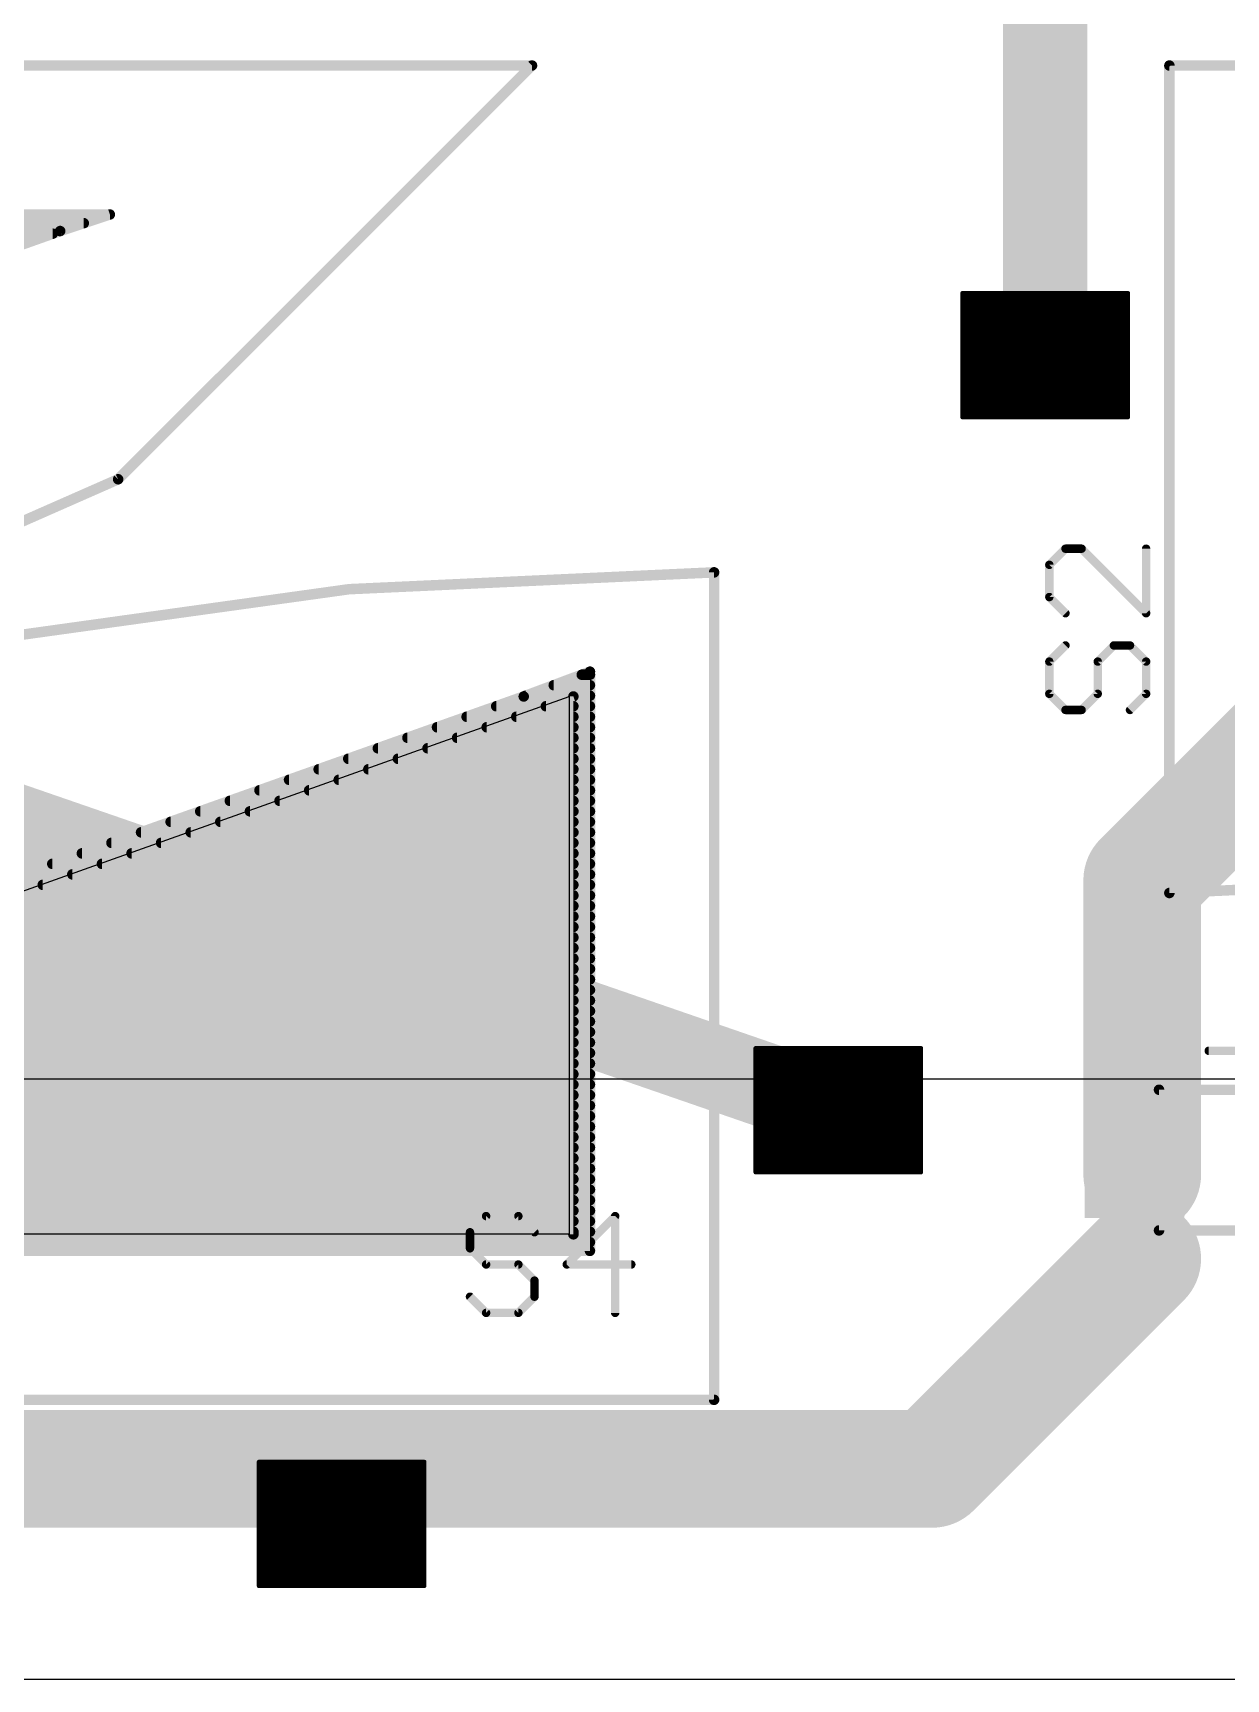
# Model space of a CAD drawing. Extents: x 0 to 82, y 0 to 110.
# Drawn here: x 29.27 to 43.68, y 0 to 19.89 of the extents above; entities that cross this region are included whole.
import ezdxf

# ---------------------------------------------------------------- set-up
doc = ezdxf.new("R2010")
doc.units = 0
for name, color, linetype in [('1', 22, 'CONTINUOUS'), ('16', 175, 'CONTINUOUS'), ('17', 82, 'CONTINUOUS'), ('19', 53, 'CONTINUOUS'), ('20', 7, 'CONTINUOUS'), ('21', 253, 'CONTINUOUS'), ('22', 253, 'CONTINUOUS'), ('23', 7, 'CONTINUOUS'), ('25', 253, 'CONTINUOUS'), ('26', 253, 'CONTINUOUS'), ('29', 253, 'CONTINUOUS'), ('30', 253, 'CONTINUOUS'), ('31', 253, 'CONTINUOUS'), ('32', 253, 'CONTINUOUS')]:
    doc.layers.add(name, color=color, linetype=linetype)

# ---------------------------------------------------------------- blocks, each defined once
blk = doc.blocks.new('RECT')
blk.add_solid([(-0.5, -0.5), (0.5, -0.5), (-0.5, 0.5), (0.5, 0.5)])
blk = doc.blocks.new('ROUNDP')
at = {"const_width": 0.5}
blk.add_lwpolyline([(0, -0.25, 1), (0, 0.25, 1), (0, -0.25)], format="xyb", dxfattribs=at)

msp = doc.modelspace()

# ---------------------------------------------------------------- linework, layer by layer
at = {"layer": '1'}
for p, q in [((18.8983, 5.8685), (35.75, 11.875)), ((35.75, 11.875), (35.75, 5.375)), ((35.75, 5.375), (18.9828, 5.375))]:
    msp.add_line(p, q, dxfattribs=at)
for points, const_width in [([(41.5, 16), (41.5, 22.75)], 1.016), ([(42.5, 16.75), (40.5, 16.75)], 0.05), ([(40.5, 16.75), (40.5, 15.25)], 0.05), ([(42.5, 16.75), (40.5, 16.75)], 0.05), ([(42.5, 16.7), (40.5, 16.7)], 0.05), ([(42.5, 15.25), (42.5, 16.75)], 0.05), ([(42.5, 16.65), (40.5, 16.65)], 0.05), ([(42.5, 16.6), (40.5, 16.6)], 0.05), ([(42.5, 16.55), (40.5, 16.55)], 0.05), ([(42.5, 16.5), (40.5, 16.5)], 0.05), ([(42.5, 16.45), (40.5, 16.45)], 0.05), ([(42.5, 16.4), (40.5, 16.4)], 0.05), ([(42.5, 16.35), (40.5, 16.35)], 0.05), ([(42.5, 16.3), (40.5, 16.3)], 0.05), ([(42.5, 16.25), (40.5, 16.25)], 0.05), ([(42.5, 16.2), (40.5, 16.2)], 0.05), ([(42.5, 16.15), (40.5, 16.15)], 0.05), ([(42.5, 16.1), (40.5, 16.1)], 0.05), ([(42.5, 16.05), (40.5, 16.05)], 0.05), ([(42.5, 16), (40.5, 16)], 0.05), ([(42.5, 15.95), (40.5, 15.95)], 0.05), ([(42.5, 15.9), (40.5, 15.9)], 0.05), ([(42.5, 15.85), (40.5, 15.85)], 0.05), ([(42.5, 15.8), (40.5, 15.8)], 0.05), ([(42.5, 15.75), (40.5, 15.75)], 0.05), ([(42.5, 15.7), (40.5, 15.7)], 0.05), ([(42.5, 15.65), (40.5, 15.65)], 0.05), ([(42.5, 15.6), (40.5, 15.6)], 0.05), ([(42.5, 15.55), (40.5, 15.55)], 0.05), ([(42.5, 15.5), (40.5, 15.5)], 0.05), ([(42.5, 15.45), (40.5, 15.45)], 0.05), ([(42.5, 15.4), (40.5, 15.4)], 0.05), ([(42.5, 15.35), (40.5, 15.35)], 0.05), ([(42.5, 15.3), (40.5, 15.3)], 0.05), ([(40.5, 15.25), (42.5, 15.25)], 0.05), ([(23.5, 6.25), (34.9, 8.475)], 1.016), ([(40, 7.625), (38, 7.625)], 0.05), ([(38, 7.625), (38, 6.125)], 0.05), ([(38, 7.575), (40, 7.575)], 0.05), ([(40, 6.125), (40, 7.625)], 0.05), ([(38, 7.525), (40, 7.525)], 0.05), ([(38, 7.475), (40, 7.475)], 0.05), ([(38, 7.425), (40, 7.425)], 0.05), ([(38, 7.375), (40, 7.375)], 0.05), ([(38, 7.325), (40, 7.325)], 0.05), ([(38, 7.275), (40, 7.275)], 0.05), ([(38, 7.225), (40, 7.225)], 0.05), ([(38, 7.175), (40, 7.175)], 0.05), ([(38, 7.125), (40, 7.125)], 0.05), ([(38, 7.075), (40, 7.075)], 0.05), ([(38, 7.025), (40, 7.025)], 0.05), ([(38, 6.975), (40, 6.975)], 0.05), ([(38, 6.925), (40, 6.925)], 0.05), ([(38, 6.875), (40, 6.875)], 0.05), ([(38, 6.825), (40, 6.825)], 0.05), ([(38, 6.775), (40, 6.775)], 0.05), ([(38, 6.725), (40, 6.725)], 0.05), ([(38, 6.675), (40, 6.675)], 0.05), ([(38, 6.625), (40, 6.625)], 0.05), ([(38, 6.575), (40, 6.575)], 0.05), ([(38, 6.525), (40, 6.525)], 0.05), ([(38, 6.475), (40, 6.475)], 0.05), ([(38, 6.425), (40, 6.425)], 0.05), ([(38, 6.375), (40, 6.375)], 0.05), ([(38, 6.325), (40, 6.325)], 0.05), ([(38, 6.275), (40, 6.275)], 0.05), ([(38, 6.225), (40, 6.225)], 0.05), ([(38, 6.175), (40, 6.175)], 0.05), ([(38, 6.125), (40, 6.125)], 0.05), ([(38, 6.125), (40, 6.125)], 0.05)]:
    msp.add_lwpolyline(points, dxfattribs=dict(at, const_width=const_width))
for points, const_width in [([(40.5, 16.7625, 1), (40.5, 16.7375)], 0.025), ([(40.5125, 16.75, 1), (40.4875, 16.75)], 0.025), ([(40.5, 16.7625, 1), (40.5, 16.7375)], 0.025), ([(40.5, 16.7125, 1), (40.5, 16.6875)], 0.025), ([(42.5125, 16.75, 1), (42.4875, 16.75)], 0.025), ([(42.5, 16.7375, 1), (42.5, 16.7625)], 0.025), ([(42.5, 16.7375, 1), (42.5, 16.7625)], 0.025), ([(42.5, 16.6875, 1), (42.5, 16.7125)], 0.025), ([(40.5, 16.6625, 1), (40.5, 16.6375)], 0.025), ([(40.5, 16.6125, 1), (40.5, 16.5875)], 0.025), ([(40.5, 16.5625, 1), (40.5, 16.5375)], 0.025), ([(40.5, 16.5125, 1), (40.5, 16.4875)], 0.025), ([(42.5, 16.6375, 1), (42.5, 16.6625)], 0.025), ([(42.5, 16.5875, 1), (42.5, 16.6125)], 0.025), ([(42.5, 16.5375, 1), (42.5, 16.5625)], 0.025), ([(42.5, 16.4875, 1), (42.5, 16.5125)], 0.025), ([(40.5, 16.4625, 1), (40.5, 16.4375)], 0.025), ([(40.5, 16.4125, 1), (40.5, 16.3875)], 0.025), ([(40.5, 16.3625, 1), (40.5, 16.3375)], 0.025), ([(40.5, 16.3125, 1), (40.5, 16.2875)], 0.025), ([(42.5, 16.4375, 1), (42.5, 16.4625)], 0.025), ([(42.5, 16.3875, 1), (42.5, 16.4125)], 0.025), ([(42.5, 16.3375, 1), (42.5, 16.3625)], 0.025), ([(42.5, 16.2875, 1), (42.5, 16.3125)], 0.025), ([(40.5, 16.2625, 1), (40.5, 16.2375)], 0.025), ([(40.5, 16.2125, 1), (40.5, 16.1875)], 0.025), ([(40.5, 16.1625, 1), (40.5, 16.1375)], 0.025), ([(40.5, 16.1125, 1), (40.5, 16.0875)], 0.025), ([(41.246, 16, 1), (41.754, 16)], 0.508), ([(42.5, 16.2375, 1), (42.5, 16.2625)], 0.025), ([(42.5, 16.1875, 1), (42.5, 16.2125)], 0.025), ([(42.5, 16.1375, 1), (42.5, 16.1625)], 0.025), ([(42.5, 16.0875, 1), (42.5, 16.1125)], 0.025), ([(40.5, 16.0625, 1), (40.5, 16.0375)], 0.025), ([(40.5, 16.0125, 1), (40.5, 15.9875)], 0.025), ([(40.5, 15.9625, 1), (40.5, 15.9375)], 0.025), ([(40.5, 15.9125, 1), (40.5, 15.8875)], 0.025), ([(42.5, 16.0375, 1), (42.5, 16.0625)], 0.025), ([(42.5, 15.9875, 1), (42.5, 16.0125)], 0.025), ([(42.5, 15.9375, 1), (42.5, 15.9625)], 0.025), ([(42.5, 15.8875, 1), (42.5, 15.9125)], 0.025), ([(40.5, 15.8625, 1), (40.5, 15.8375)], 0.025), ([(40.5, 15.8125, 1), (40.5, 15.7875)], 0.025), ([(40.5, 15.7625, 1), (40.5, 15.7375)], 0.025), ([(40.5, 15.7125, 1), (40.5, 15.6875)], 0.025), ([(42.5, 15.8375, 1), (42.5, 15.8625)], 0.025), ([(42.5, 15.7875, 1), (42.5, 15.8125)], 0.025), ([(42.5, 15.7375, 1), (42.5, 15.7625)], 0.025), ([(42.5, 15.6875, 1), (42.5, 15.7125)], 0.025), ([(40.5, 15.6625, 1), (40.5, 15.6375)], 0.025), ([(40.5, 15.6125, 1), (40.5, 15.5875)], 0.025), ([(40.5, 15.5625, 1), (40.5, 15.5375)], 0.025), ([(40.5, 15.5125, 1), (40.5, 15.4875)], 0.025), ([(42.5, 15.6375, 1), (42.5, 15.6625)], 0.025), ([(42.5, 15.5875, 1), (42.5, 15.6125)], 0.025), ([(42.5, 15.5375, 1), (42.5, 15.5625)], 0.025), ([(42.5, 15.4875, 1), (42.5, 15.5125)], 0.025), ([(40.5, 15.4625, 1), (40.5, 15.4375)], 0.025), ([(40.5, 15.4125, 1), (40.5, 15.3875)], 0.025), ([(40.5, 15.3625, 1), (40.5, 15.3375)], 0.025), ([(40.5, 15.3125, 1), (40.5, 15.2875)], 0.025), ([(42.5, 15.4375, 1), (42.5, 15.4625)], 0.025), ([(42.5, 15.3875, 1), (42.5, 15.4125)], 0.025), ([(42.5, 15.3375, 1), (42.5, 15.3625)], 0.025), ([(42.5, 15.2875, 1), (42.5, 15.3125)], 0.025), ([(40.5, 15.2625, 1), (40.5, 15.2375)], 0.025), ([(40.4875, 15.25, 1), (40.5125, 15.25)], 0.025), ([(42.4875, 15.25, 1), (42.5125, 15.25)], 0.025), ([(42.5, 15.2375, 1), (42.5, 15.2625)], 0.025), ([(34.9487, 8.2257, 1), (34.8513, 8.7243)], 0.508), ([(38, 7.6375, 1), (38, 7.6125)], 0.025), ([(38.0125, 7.625, 1), (37.9875, 7.625)], 0.025), ([(38, 7.5875, 1), (38, 7.5625)], 0.025), ([(40.0125, 7.625, 1), (39.9875, 7.625)], 0.025), ([(40, 7.6125, 1), (40, 7.6375)], 0.025), ([(40, 7.5625, 1), (40, 7.5875)], 0.025), ([(38, 7.5375, 1), (38, 7.5125)], 0.025), ([(38, 7.4875, 1), (38, 7.4625)], 0.025), ([(38, 7.4375, 1), (38, 7.4125)], 0.025), ([(38, 7.3875, 1), (38, 7.3625)], 0.025), ([(40, 7.5125, 1), (40, 7.5375)], 0.025), ([(40, 7.4625, 1), (40, 7.4875)], 0.025), ([(40, 7.4125, 1), (40, 7.4375)], 0.025), ([(40, 7.3625, 1), (40, 7.3875)], 0.025), ([(38, 7.3375, 1), (38, 7.3125)], 0.025), ([(38, 7.2875, 1), (38, 7.2625)], 0.025), ([(38, 7.2375, 1), (38, 7.2125)], 0.025), ([(38, 7.1875, 1), (38, 7.1625)], 0.025), ([(40, 7.3125, 1), (40, 7.3375)], 0.025), ([(40, 7.2625, 1), (40, 7.2875)], 0.025), ([(40, 7.2125, 1), (40, 7.2375)], 0.025), ([(40, 7.1625, 1), (40, 7.1875)], 0.025), ([(38, 7.1375, 1), (38, 7.1125)], 0.025), ([(38, 7.0875, 1), (38, 7.0625)], 0.025), ([(38, 7.0375, 1), (38, 7.0125)], 0.025), ([(38, 6.9875, 1), (38, 6.9625)], 0.025), ([(40, 7.1125, 1), (40, 7.1375)], 0.025), ([(40, 7.0625, 1), (40, 7.0875)], 0.025), ([(40, 7.0125, 1), (40, 7.0375)], 0.025), ([(40, 6.9625, 1), (40, 6.9875)], 0.025), ([(38, 6.9375, 1), (38, 6.9125)], 0.025), ([(38, 6.8875, 1), (38, 6.8625)], 0.025), ([(38, 6.8375, 1), (38, 6.8125)], 0.025), ([(38, 6.7875, 1), (38, 6.7625)], 0.025), ([(40, 6.9125, 1), (40, 6.9375)], 0.025), ([(40, 6.8625, 1), (40, 6.8875)], 0.025), ([(40, 6.8125, 1), (40, 6.8375)], 0.025), ([(40, 6.7625, 1), (40, 6.7875)], 0.025), ([(38, 6.7375, 1), (38, 6.7125)], 0.025), ([(38, 6.6875, 1), (38, 6.6625)], 0.025), ([(38, 6.6375, 1), (38, 6.6125)], 0.025), ([(38, 6.5875, 1), (38, 6.5625)], 0.025), ([(40, 6.7125, 1), (40, 6.7375)], 0.025), ([(40, 6.6625, 1), (40, 6.6875)], 0.025), ([(40, 6.6125, 1), (40, 6.6375)], 0.025), ([(40, 6.5625, 1), (40, 6.5875)], 0.025), ([(38, 6.5375, 1), (38, 6.5125)], 0.025), ([(38, 6.4875, 1), (38, 6.4625)], 0.025), ([(38, 6.4375, 1), (38, 6.4125)], 0.025), ([(38, 6.3875, 1), (38, 6.3625)], 0.025), ([(40, 6.5125, 1), (40, 6.5375)], 0.025), ([(40, 6.4625, 1), (40, 6.4875)], 0.025), ([(40, 6.4125, 1), (40, 6.4375)], 0.025), ([(40, 6.3625, 1), (40, 6.3875)], 0.025), ([(38, 6.3375, 1), (38, 6.3125)], 0.025), ([(38, 6.2875, 1), (38, 6.2625)], 0.025), ([(38, 6.2375, 1), (38, 6.2125)], 0.025), ([(38, 6.1875, 1), (38, 6.1625)], 0.025), ([(40, 6.3125, 1), (40, 6.3375)], 0.025), ([(40, 6.2625, 1), (40, 6.2875)], 0.025), ([(40, 6.2125, 1), (40, 6.2375)], 0.025), ([(40, 6.1625, 1), (40, 6.1875)], 0.025), ([(38, 6.1375, 1), (38, 6.1125)], 0.025), ([(38, 6.1375, 1), (38, 6.1125)], 0.025), ([(37.9875, 6.125, 1), (38.0125, 6.125)], 0.025), ([(39.9875, 6.125, 1), (40.0125, 6.125)], 0.025), ([(40, 6.1125, 1), (40, 6.1375)], 0.025), ([(40, 6.1125, 1), (40, 6.1375)], 0.025)]:
    msp.add_lwpolyline(points, format="xyb", dxfattribs=dict(at, const_width=const_width))
at = {"layer": '16'}
for points, const_width in [([(16.256, 14.732), (39, 6.875)], 1.016), ([(45.212, 12.192), (42.672, 9.652)], 1.4224), ([(42.672, 9.652), (45.212, 12.192)], 1.016), ([(42.672, 9.652), (42.672, 6.096)], 1.4224), ([(42.565, 9.545), (42.672, 9.652)], 1.016), ([(42.565, 6.272), (42.565, 9.545)], 1.016), ([(42.672, 6.096), (42.672, 5.08)], 1.016), ([(42.672, 5.08), (40.132, 2.54)], 1.4224), ([(40.132, 2.54), (10.16, 2.54)], 1.4224)]:
    msp.add_lwpolyline(points, dxfattribs=dict(at, const_width=const_width))
for points, const_width in [([(43.0276, 9.652, 1), (42.3164, 9.652)], 0.7112), ([(42.4206, 9.9034, 1), (42.9234, 9.4006)], 0.7112), ([(42.8516, 9.4724, 1), (42.4924, 9.8316)], 0.508), ([(42.819, 9.545, 1), (42.311, 9.545)], 0.508), ([(42.3854, 9.7246, 1), (42.7446, 9.3654)], 0.508), ([(42.4924, 9.8316, 1), (42.8516, 9.4724)], 0.508), ([(38.9171, 6.6349, 1), (39.0829, 7.1151)], 0.508), ([(42.926, 6.096, 1), (42.418, 6.096)], 0.508), ([(42.3164, 6.096, 1), (43.0276, 6.096)], 0.7112), ([(42.311, 6.272, 1), (42.819, 6.272)], 0.508), ([(42.9234, 4.8286, 1), (42.4206, 5.3314)], 0.7112), ([(42.418, 5.08, 1), (42.926, 5.08)], 0.508), ([(40.132, 2.1844, 1), (40.132, 2.8956)], 0.7112), ([(39.8806, 2.7914, 1), (40.3834, 2.2886)], 0.7112)]:
    msp.add_lwpolyline(points, format="xyb", dxfattribs=dict(at, const_width=const_width))
at = {"layer": '19'}
msp.add_line((5.56, 7.2525), (76.56, 7.2525), dxfattribs=at)
at = {"layer": '20'}
msp.add_line((0, 0), (82, 0), dxfattribs=at)
at = {"layer": '21', "const_width": 0.127}
for points in [[(35.3, 19.5), (9, 19.5)], [(30.3, 14.5), (35.3, 19.5)], [(69.3, 19.5), (43, 19.5)], [(43, 19.5), (43, 9.5)], [(37.5, 3.375), (37.5, 13.375)], [(11.2, 3.375), (37.5, 3.375)]]:
    msp.add_lwpolyline(points, dxfattribs=at)
at = {"layer": '21'}
for points, const_width in [([(35.3225, 19.4775, 1), (35.2775, 19.5225)], 0.0635), ([(35.3, 19.4683, 1), (35.3, 19.5317)], 0.0635), ([(43.0318, 19.5, 1), (42.9682, 19.5)], 0.0635), ([(43, 19.5317, 1), (43, 19.4683)], 0.0635), ([(9, 9.5, 0.1158), (30.3, 14.5)], 0.127), ([(30.2775, 14.5225, 1), (30.3225, 14.4775)], 0.0635), ([(30.3141, 14.4716, 1), (30.2859, 14.5284)], 0.0635), ([(43, 9.5, 0.1158), (64.3, 14.5)], 0.127), ([(37.5, 13.375, 0.1158), (16.2, 8.375)], 0.127), ([(37.5318, 13.375, 1), (37.4682, 13.375)], 0.0635), ([(37.5, 13.3432, 1), (37.5, 13.4068)], 0.0635), ([(43, 9.5318, 1), (43, 9.4682)], 0.0635), ([(42.9682, 9.5, 1), (43.0318, 9.5)], 0.0635), ([(37.4682, 3.375, 1), (37.5318, 3.375)], 0.0635), ([(37.5, 3.3432, 1), (37.5, 3.4068)], 0.0635)]:
    msp.add_lwpolyline(points, format="xyb", dxfattribs=dict(at, const_width=const_width))
at = {"layer": '22', "const_width": 0.0635}
for points in [[(42.875, 7.1538, 1), (42.875, 7.0903)], [(42.9068, 7.122, 1), (42.8432, 7.122)], [(42.875, 5.4538, 1), (42.875, 5.3903)], [(42.8432, 5.422, 1), (42.9068, 5.422)]]:
    msp.add_lwpolyline(points, format="xyb", dxfattribs=at)
at = {"layer": '22', "const_width": 0.127}
for points in [[(45.725, 7.122), (42.875, 7.122)], [(42.875, 7.122), (42.875, 5.422)], [(42.875, 5.422), (45.725, 5.422)]]:
    msp.add_lwpolyline(points, dxfattribs=at)
at = {"layer": '23'}
for p in [(43, 19.5), (37.5, 3.375)]:
    msp.add_point(p, dxfattribs=at)
at = {"layer": '25', "const_width": 0.1016}
for points in [[(41.7447, 13.661), (41.5498, 13.4661)], [(41.9396, 13.661), (41.7447, 13.661)], [(42.7192, 12.8814), (41.9396, 13.661)], [(42.7192, 13.661), (42.7192, 12.8814)], [(41.5498, 13.4661), (41.5498, 13.0763)], [(41.5498, 13.0763), (41.7447, 12.8814)], [(41.7447, 12.4916), (41.5498, 12.2967)], [(42.1345, 12.2967), (42.3294, 12.4916)], [(42.3294, 12.4916), (42.5243, 12.4916)], [(42.5243, 12.4916), (42.7192, 12.2967)], [(41.5498, 12.2967), (41.5498, 11.9069)], [(42.1345, 11.9069), (42.1345, 12.2967)], [(42.7192, 12.2967), (42.7192, 11.9069)], [(41.5498, 11.9069), (41.7447, 11.712)], [(41.9396, 11.712), (42.1345, 11.9069)], [(42.7192, 11.9069), (42.5243, 11.712)], [(41.7447, 11.712), (41.9396, 11.712)], [(34.7457, 5.5952), (34.5508, 5.4003)], [(35.1355, 5.5952), (34.7457, 5.5952)], [(35.3304, 5.4003), (35.1355, 5.5952)], [(36.3049, 5.5952), (35.7202, 5.0105)], [(36.3049, 4.4258), (36.3049, 5.5952)], [(34.5508, 5.4003), (34.5508, 5.2054)], [(34.5508, 5.2054), (34.7457, 5.0105)], [(34.7457, 5.0105), (35.1355, 5.0105)], [(35.1355, 5.0105), (35.3304, 4.8156)], [(35.7202, 5.0105), (36.4998, 5.0105)], [(35.3304, 4.8156), (35.3304, 4.6207)], [(34.7457, 4.4258), (34.5508, 4.6207)], [(35.3304, 4.6207), (35.1355, 4.4258)], [(35.1355, 4.4258), (34.7457, 4.4258)]]:
    msp.add_lwpolyline(points, dxfattribs=at)
at = {"layer": '25', "const_width": 0.0508}
for points in [[(41.7447, 13.6864, 1), (41.7447, 13.6356)], [(41.7627, 13.643, 1), (41.7267, 13.679)], [(41.9576, 13.679, 1), (41.9216, 13.643)], [(41.9396, 13.6356, 1), (41.9396, 13.6864)], [(42.7446, 13.661, 1), (42.6938, 13.661)], [(41.5318, 13.4841, 1), (41.5678, 13.4481)], [(41.5752, 13.4661, 1), (41.5244, 13.4661)], [(41.5678, 13.0943, 1), (41.5318, 13.0583)], [(41.5244, 13.0763, 1), (41.5752, 13.0763)], [(41.7267, 12.8634, 1), (41.7627, 12.8994)], [(42.6938, 12.8814, 1), (42.7446, 12.8814)], [(42.7012, 12.8634, 1), (42.7372, 12.8994)], [(41.7627, 12.4736, 1), (41.7267, 12.5096)], [(42.3294, 12.517, 1), (42.3294, 12.4662)], [(42.3474, 12.4736, 1), (42.3114, 12.5096)], [(42.5423, 12.5096, 1), (42.5063, 12.4736)], [(42.5243, 12.4662, 1), (42.5243, 12.517)], [(41.5318, 12.3147, 1), (41.5678, 12.2787)], [(41.5752, 12.2967, 1), (41.5244, 12.2967)], [(42.1165, 12.3147, 1), (42.1525, 12.2787)], [(42.1599, 12.2967, 1), (42.1091, 12.2967)], [(42.7446, 12.2967, 1), (42.6938, 12.2967)], [(42.7012, 12.2787, 1), (42.7372, 12.3147)], [(41.5678, 11.9249, 1), (41.5318, 11.8889)], [(42.1525, 11.8889, 1), (42.1165, 11.9249)], [(42.7372, 11.8889, 1), (42.7012, 11.9249)], [(41.5244, 11.9069, 1), (41.5752, 11.9069)], [(41.7447, 11.7374, 1), (41.7447, 11.6866)], [(41.7267, 11.694, 1), (41.7627, 11.73)], [(41.9216, 11.73, 1), (41.9576, 11.694)], [(41.9396, 11.6866, 1), (41.9396, 11.7374)], [(42.1091, 11.9069, 1), (42.1599, 11.9069)], [(42.5063, 11.73, 1), (42.5423, 11.694)], [(42.6938, 11.9069, 1), (42.7446, 11.9069)], [(34.7457, 5.6206, 1), (34.7457, 5.5698)], [(34.7637, 5.5772, 1), (34.7277, 5.6132)], [(35.1535, 5.6132, 1), (35.1175, 5.5772)], [(35.1355, 5.5698, 1), (35.1355, 5.6206)], [(36.3303, 5.5952, 1), (36.2795, 5.5952)], [(36.3229, 5.5772, 1), (36.2869, 5.6132)], [(34.5328, 5.4183, 1), (34.5688, 5.3823)], [(34.5762, 5.4003, 1), (34.5254, 5.4003)], [(35.3124, 5.3823, 1), (35.3484, 5.4183)], [(34.5688, 5.2234, 1), (34.5328, 5.1874)], [(34.5254, 5.2054, 1), (34.5762, 5.2054)], [(34.7457, 5.0359, 1), (34.7457, 4.9851)], [(34.7277, 4.9925, 1), (34.7637, 5.0285)], [(35.1535, 5.0285, 1), (35.1175, 4.9925)], [(35.1355, 4.9851, 1), (35.1355, 5.0359)], [(35.7022, 5.0285, 1), (35.7382, 4.9925)], [(35.7202, 5.0359, 1), (35.7202, 4.9851)], [(36.4998, 4.9851, 1), (36.4998, 5.0359)], [(35.3558, 4.8156, 1), (35.305, 4.8156)], [(35.3124, 4.7976, 1), (35.3484, 4.8336)], [(34.5688, 4.6387, 1), (34.5328, 4.6027)], [(35.305, 4.6207, 1), (35.3558, 4.6207)], [(35.3484, 4.6027, 1), (35.3124, 4.6387)], [(34.7457, 4.4512, 1), (34.7457, 4.4004)], [(34.7277, 4.4078, 1), (34.7637, 4.4438)], [(35.1175, 4.4438, 1), (35.1535, 4.4078)], [(35.1355, 4.4004, 1), (35.1355, 4.4512)], [(36.2795, 4.4258, 1), (36.3303, 4.4258)]]:
    msp.add_lwpolyline(points, format="xyb", dxfattribs=at)
at = {"layer": '26', "const_width": 0.1016}
msp.add_lwpolyline([(44.2548, 7.5928), (43.4752, 7.5928)], dxfattribs=at)
at = {"layer": '26', "const_width": 0.0508}
msp.add_lwpolyline([(43.4752, 7.6182, 1), (43.4752, 7.5674)], format="xyb", dxfattribs=at)
at = {"layer": '29'}
for points, const_width in [([(30.2, 17.7), (10.5, 17.7)], 0.127), ([(29.6, 17.5), (30.2, 17.7)], 0.127), ([(29.885, 17.595), (10.5, 17.595)], 0.127), ([(29.5099, 17.468), (10.5, 17.468)], 0.127), ([(11.3, 11), (29.6, 17.5)], 0.127), ([(36, 12.175), (35.2, 11.875)], 0.127), ([(35.9013, 12.138), (36, 12.138)], 0.127), ([(36, 5.175), (36, 12.175)], 0.127), ([(35.2, 11.875), (16.9, 5.375)], 0.127), ([(35.224, 11.884), (36, 11.884)], 0.127), ([(35.5627, 12.011), (36, 12.011)], 0.127), ([(34.8678, 11.757), (36, 11.757)], 0.127), ([(34.1527, 11.503), (36, 11.503)], 0.127), ([(34.5102, 11.63), (36, 11.63)], 0.127), ([(33.7951, 11.376), (36, 11.376)], 0.127), ([(33.08, 11.122), (36, 11.122)], 0.127), ([(33.4376, 11.249), (36, 11.249)], 0.127), ([(32.7225, 10.995), (36, 10.995)], 0.127), ([(32.0074, 10.741), (36, 10.741)], 0.127), ([(32.3649, 10.868), (36, 10.868)], 0.127), ([(31.2922, 10.487), (36, 10.487)], 0.127), ([(31.6498, 10.614), (36, 10.614)], 0.127), ([(30.9347, 10.36), (36, 10.36)], 0.127), ([(30.2196, 10.106), (36, 10.106)], 0.127), ([(30.5771, 10.233), (36, 10.233)], 0.127), ([(29.862, 9.979), (36, 9.979)], 0.127), ([(29.1469, 9.725), (36, 9.725)], 0.127), ([(29.5045, 9.852), (36, 9.852)], 0.127), ([(28.7894, 9.598), (36, 9.598)], 0.127), ([(28.0743, 9.344), (36, 9.344)], 0.127), ([(28.4318, 9.471), (36, 9.471)], 0.127), ([(27.3592, 9.09), (36, 9.09)], 0.127), ([(27.7167, 9.217), (36, 9.217)], 0.127), ([(27.0016, 8.963), (36, 8.963)], 0.127), ([(26.2865, 8.709), (36, 8.709)], 0.127), ([(26.644, 8.836), (36, 8.836)], 0.127), ([(25.9289, 8.582), (36, 8.582)], 0.127), ([(25.2138, 8.328), (36, 8.328)], 0.127), ([(25.5714, 8.455), (36, 8.455)], 0.127), ([(24.8563, 8.201), (36, 8.201)], 0.127), ([(24.1412, 7.947), (36, 7.947)], 0.127), ([(24.4987, 8.074), (36, 8.074)], 0.127), ([(23.7836, 7.82), (36, 7.82)], 0.127), ([(23.0685, 7.566), (36, 7.566)], 0.127), ([(23.4261, 7.693), (36, 7.693)], 0.127), ([(22.3534, 7.312), (36, 7.312)], 0.127), ([(22.711, 7.439), (36, 7.439)], 0.127), ([(21.9958, 7.185), (36, 7.185)], 0.127), ([(21.2807, 6.931), (36, 6.931)], 0.127), ([(21.6383, 7.058), (36, 7.058)], 0.127), ([(20.9232, 6.804), (36, 6.804)], 0.127), ([(20.2081, 6.55), (36, 6.55)], 0.127), ([(20.5656, 6.677), (36, 6.677)], 0.127), ([(19.8505, 6.423), (36, 6.423)], 0.127), ([(19.1354, 6.169), (36, 6.169)], 0.127), ([(19.493, 6.296), (36, 6.296)], 0.127), ([(18.4203, 5.915), (36, 5.915)], 0.127), ([(18.7779, 6.042), (36, 6.042)], 0.127), ([(18.0628, 5.788), (36, 5.788)], 0.127), ([(17.3476, 5.534), (36, 5.534)], 0.127), ([(17.7052, 5.661), (36, 5.661)], 0.127), ([(16.9901, 5.407), (36, 5.407)], 0.127), ([(16.3, 5.175), (36, 5.175)], 0.127), ([(16.615, 5.28), (36, 5.28)], 0.127), ([(32, 2.625), (32, 1.125)], 0.05), ([(34, 2.625), (32, 2.625)], 0.05), ([(32, 2.575), (34, 2.575)], 0.05), ([(34, 1.125), (34, 2.625)], 0.05), ([(32, 2.525), (34, 2.525)], 0.05), ([(32, 2.475), (34, 2.475)], 0.05), ([(32, 2.425), (34, 2.425)], 0.05), ([(32, 2.375), (34, 2.375)], 0.05), ([(32, 2.325), (34, 2.325)], 0.05), ([(32, 2.275), (34, 2.275)], 0.05), ([(32, 2.225), (34, 2.225)], 0.05), ([(32, 2.175), (34, 2.175)], 0.05), ([(32, 2.125), (34, 2.125)], 0.05), ([(32, 2.075), (34, 2.075)], 0.05), ([(32, 2.025), (34, 2.025)], 0.05), ([(32, 1.975), (34, 1.975)], 0.05), ([(32, 1.925), (34, 1.925)], 0.05), ([(32, 1.875), (34, 1.875)], 0.05), ([(32, 1.825), (34, 1.825)], 0.05), ([(32, 1.775), (34, 1.775)], 0.05), ([(32, 1.725), (34, 1.725)], 0.05), ([(32, 1.675), (34, 1.675)], 0.05), ([(32, 1.625), (34, 1.625)], 0.05), ([(32, 1.575), (34, 1.575)], 0.05), ([(32, 1.525), (34, 1.525)], 0.05), ([(32, 1.475), (34, 1.475)], 0.05), ([(32, 1.425), (34, 1.425)], 0.05), ([(32, 1.375), (34, 1.375)], 0.05), ([(32, 1.325), (34, 1.325)], 0.05), ([(32, 1.275), (34, 1.275)], 0.05), ([(32, 1.225), (34, 1.225)], 0.05), ([(32, 1.175), (34, 1.175)], 0.05), ([(32, 1.125), (34, 1.125)], 0.05), ([(32, 1.125), (34, 1.125)], 0.05)]:
    msp.add_lwpolyline(points, dxfattribs=dict(at, const_width=const_width))
for points, const_width in [([(30.21, 17.6699, 1), (30.19, 17.7301)], 0.0635), ([(30.2, 17.6683, 1), (30.2, 17.7317)], 0.0635), ([(29.5099, 17.4363, 1), (29.5099, 17.4997)], 0.0635), ([(29.59, 17.5301, 1), (29.61, 17.4699)], 0.0635), ([(29.6106, 17.4701, 1), (29.5894, 17.5299)], 0.0635), ([(29.885, 17.5633, 1), (29.885, 17.6268)], 0.0635), ([(35.9013, 12.1698, 1), (35.9013, 12.1062)], 0.0635), ([(36.0318, 12.175, 1), (35.9682, 12.175)], 0.0635), ([(36.0111, 12.1453, 1), (35.9889, 12.2047)], 0.0635), ([(36, 12.1062, 1), (36, 12.1698)], 0.0635), ([(35.2106, 11.8451, 1), (35.1894, 11.9049)], 0.0635), ([(35.224, 11.9158, 1), (35.224, 11.8522)], 0.0635), ([(35.5627, 12.0428, 1), (35.5627, 11.9793)], 0.0635), ([(36, 11.9793, 1), (36, 12.0428)], 0.0635), ([(36, 11.8522, 1), (36, 11.9158)], 0.0635), ([(34.8678, 11.7888, 1), (34.8678, 11.7253)], 0.0635), ([(35.1889, 11.9047, 1), (35.2111, 11.8453)], 0.0635), ([(36, 11.7253, 1), (36, 11.7888)], 0.0635), ([(34.1527, 11.5348, 1), (34.1527, 11.4712)], 0.0635), ([(34.5102, 11.6618, 1), (34.5102, 11.5983)], 0.0635), ([(36, 11.5983, 1), (36, 11.6618)], 0.0635), ([(36, 11.4712, 1), (36, 11.5348)], 0.0635), ([(33.7951, 11.4078, 1), (33.7951, 11.3443)], 0.0635), ([(36, 11.3443, 1), (36, 11.4078)], 0.0635), ([(33.08, 11.1538, 1), (33.08, 11.0902)], 0.0635), ([(33.4376, 11.2808, 1), (33.4376, 11.2172)], 0.0635), ([(36, 11.2172, 1), (36, 11.2808)], 0.0635), ([(36, 11.0902, 1), (36, 11.1538)], 0.0635), ([(32.7225, 11.0268, 1), (32.7225, 10.9633)], 0.0635), ([(36, 10.9633, 1), (36, 11.0268)], 0.0635), ([(32.0074, 10.7728, 1), (32.0074, 10.7092)], 0.0635), ([(32.3649, 10.8998, 1), (32.3649, 10.8362)], 0.0635), ([(36, 10.8362, 1), (36, 10.8998)], 0.0635), ([(36, 10.7092, 1), (36, 10.7728)], 0.0635), ([(31.2922, 10.5188, 1), (31.2922, 10.4552)], 0.0635), ([(31.6498, 10.6458, 1), (31.6498, 10.5823)], 0.0635), ([(36, 10.5823, 1), (36, 10.6458)], 0.0635), ([(36, 10.4552, 1), (36, 10.5188)], 0.0635), ([(30.9347, 10.3918, 1), (30.9347, 10.3283)], 0.0635), ([(36, 10.3283, 1), (36, 10.3918)], 0.0635), ([(30.2196, 10.1378, 1), (30.2196, 10.0742)], 0.0635), ([(30.5771, 10.2648, 1), (30.5771, 10.2012)], 0.0635), ([(36, 10.2012, 1), (36, 10.2648)], 0.0635), ([(36, 10.0742, 1), (36, 10.1378)], 0.0635), ([(29.862, 10.0108, 1), (29.862, 9.9473)], 0.0635), ([(36, 9.9473, 1), (36, 10.0108)], 0.0635), ([(29.5045, 9.8838, 1), (29.5045, 9.8202)], 0.0635), ([(36, 9.8202, 1), (36, 9.8838)], 0.0635), ([(36, 9.6932, 1), (36, 9.7568)], 0.0635), ([(36, 9.5663, 1), (36, 9.6298)], 0.0635), ([(36, 9.4392, 1), (36, 9.5028)], 0.0635), ([(36, 9.3123, 1), (36, 9.3758)], 0.0635), ([(36, 9.1852, 1), (36, 9.2488)], 0.0635), ([(36, 9.0582, 1), (36, 9.1218)], 0.0635), ([(36, 8.9313, 1), (36, 8.9948)], 0.0635), ([(36, 8.8042, 1), (36, 8.8678)], 0.0635), ([(36, 8.6772, 1), (36, 8.7408)], 0.0635), ([(36, 8.5503, 1), (36, 8.6138)], 0.0635), ([(36, 8.4232, 1), (36, 8.4868)], 0.0635), ([(36, 8.2963, 1), (36, 8.3598)], 0.0635), ([(36, 8.1692, 1), (36, 8.2328)], 0.0635), ([(36, 8.0422, 1), (36, 8.1058)], 0.0635), ([(36, 7.9153, 1), (36, 7.9787)], 0.0635), ([(36, 7.7883, 1), (36, 7.8518)], 0.0635), ([(36, 7.6613, 1), (36, 7.7248)], 0.0635), ([(36, 7.5343, 1), (36, 7.5978)], 0.0635), ([(36, 7.4073, 1), (36, 7.4707)], 0.0635), ([(36, 7.2803, 1), (36, 7.3438)], 0.0635), ([(36, 7.1533, 1), (36, 7.2168)], 0.0635), ([(36, 7.0263, 1), (36, 7.0898)], 0.0635), ([(36, 6.8993, 1), (36, 6.9627)], 0.0635), ([(36, 6.7723, 1), (36, 6.8357)], 0.0635), ([(36, 6.6453, 1), (36, 6.7088)], 0.0635), ([(36, 6.5183, 1), (36, 6.5818)], 0.0635), ([(36, 6.3913, 1), (36, 6.4547)], 0.0635), ([(36, 6.2643, 1), (36, 6.3277)], 0.0635), ([(36, 6.1373, 1), (36, 6.2008)], 0.0635), ([(36, 6.0103, 1), (36, 6.0738)], 0.0635), ([(36, 5.8833, 1), (36, 5.9467)], 0.0635), ([(36, 5.7563, 1), (36, 5.8197)], 0.0635), ([(36, 5.6293, 1), (36, 5.6928)], 0.0635), ([(36, 5.5023, 1), (36, 5.5658)], 0.0635), ([(36, 5.3753, 1), (36, 5.4387)], 0.0635), ([(35.9682, 5.175, 1), (36.0318, 5.175)], 0.0635), ([(36, 5.2483, 1), (36, 5.3117)], 0.0635), ([(36, 5.1433, 1), (36, 5.2067)], 0.0635), ([(32.0125, 2.625, 1), (31.9875, 2.625)], 0.025), ([(32, 2.6375, 1), (32, 2.6125)], 0.025), ([(32, 2.5875, 1), (32, 2.5625)], 0.025), ([(34.0125, 2.625, 1), (33.9875, 2.625)], 0.025), ([(34, 2.6125, 1), (34, 2.6375)], 0.025), ([(34, 2.5625, 1), (34, 2.5875)], 0.025), ([(32, 2.5375, 1), (32, 2.5125)], 0.025), ([(32, 2.4875, 1), (32, 2.4625)], 0.025), ([(32, 2.4375, 1), (32, 2.4125)], 0.025), ([(32, 2.3875, 1), (32, 2.3625)], 0.025), ([(34, 2.5125, 1), (34, 2.5375)], 0.025), ([(34, 2.4625, 1), (34, 2.4875)], 0.025), ([(34, 2.4125, 1), (34, 2.4375)], 0.025), ([(34, 2.3625, 1), (34, 2.3875)], 0.025), ([(32, 2.3375, 1), (32, 2.3125)], 0.025), ([(32, 2.2875, 1), (32, 2.2625)], 0.025), ([(32, 2.2375, 1), (32, 2.2125)], 0.025), ([(32, 2.1875, 1), (32, 2.1625)], 0.025), ([(34, 2.3125, 1), (34, 2.3375)], 0.025), ([(34, 2.2625, 1), (34, 2.2875)], 0.025), ([(34, 2.2125, 1), (34, 2.2375)], 0.025), ([(34, 2.1625, 1), (34, 2.1875)], 0.025), ([(32, 2.1375, 1), (32, 2.1125)], 0.025), ([(32, 2.0875, 1), (32, 2.0625)], 0.025), ([(32, 2.0375, 1), (32, 2.0125)], 0.025), ([(32, 1.9875, 1), (32, 1.9625)], 0.025), ([(34, 2.1125, 1), (34, 2.1375)], 0.025), ([(34, 2.0625, 1), (34, 2.0875)], 0.025), ([(34, 2.0125, 1), (34, 2.0375)], 0.025), ([(34, 1.9625, 1), (34, 1.9875)], 0.025), ([(32, 1.9375, 1), (32, 1.9125)], 0.025), ([(32, 1.8875, 1), (32, 1.8625)], 0.025), ([(32, 1.8375, 1), (32, 1.8125)], 0.025), ([(32, 1.7875, 1), (32, 1.7625)], 0.025), ([(34, 1.9125, 1), (34, 1.9375)], 0.025), ([(34, 1.8625, 1), (34, 1.8875)], 0.025), ([(34, 1.8125, 1), (34, 1.8375)], 0.025), ([(34, 1.7625, 1), (34, 1.7875)], 0.025), ([(32, 1.7375, 1), (32, 1.7125)], 0.025), ([(32, 1.6875, 1), (32, 1.6625)], 0.025), ([(32, 1.6375, 1), (32, 1.6125)], 0.025), ([(32, 1.5875, 1), (32, 1.5625)], 0.025), ([(34, 1.7125, 1), (34, 1.7375)], 0.025), ([(34, 1.6625, 1), (34, 1.6875)], 0.025), ([(34, 1.6125, 1), (34, 1.6375)], 0.025), ([(34, 1.5625, 1), (34, 1.5875)], 0.025), ([(32, 1.5375, 1), (32, 1.5125)], 0.025), ([(32, 1.4875, 1), (32, 1.4625)], 0.025), ([(32, 1.4375, 1), (32, 1.4125)], 0.025), ([(32, 1.3875, 1), (32, 1.3625)], 0.025), ([(34, 1.5125, 1), (34, 1.5375)], 0.025), ([(34, 1.4625, 1), (34, 1.4875)], 0.025), ([(34, 1.4125, 1), (34, 1.4375)], 0.025), ([(34, 1.3625, 1), (34, 1.3875)], 0.025), ([(32, 1.3375, 1), (32, 1.3125)], 0.025), ([(32, 1.2875, 1), (32, 1.2625)], 0.025), ([(32, 1.2375, 1), (32, 1.2125)], 0.025), ([(32, 1.1875, 1), (32, 1.1625)], 0.025), ([(34, 1.3125, 1), (34, 1.3375)], 0.025), ([(34, 1.2625, 1), (34, 1.2875)], 0.025), ([(34, 1.2125, 1), (34, 1.2375)], 0.025), ([(34, 1.1625, 1), (34, 1.1875)], 0.025), ([(32, 1.1375, 1), (32, 1.1125)], 0.025), ([(32, 1.1375, 1), (32, 1.1125)], 0.025), ([(31.9875, 1.125, 1), (32.0125, 1.125)], 0.025), ([(33.9875, 1.125, 1), (34.0125, 1.125)], 0.025), ([(34, 1.1125, 1), (34, 1.1375)], 0.025), ([(34, 1.1125, 1), (34, 1.1375)], 0.025)]:
    msp.add_lwpolyline(points, format="xyb", dxfattribs=dict(at, const_width=const_width))
at = {"layer": '31', "const_width": 0.127}
for points in [[(35.8, 11.875), (17.5, 5.375)], [(35.8, 5.375), (35.8, 11.875)], [(35.4678, 11.757), (35.8, 11.757)], [(34.7527, 11.503), (35.8, 11.503)], [(35.1102, 11.63), (35.8, 11.63)], [(34.3951, 11.376), (35.8, 11.376)], [(33.68, 11.122), (35.8, 11.122)], [(34.0376, 11.249), (35.8, 11.249)], [(33.3225, 10.995), (35.8, 10.995)], [(32.6074, 10.741), (35.8, 10.741)], [(32.9649, 10.868), (35.8, 10.868)], [(31.8922, 10.487), (35.8, 10.487)], [(32.2498, 10.614), (35.8, 10.614)], [(31.5347, 10.36), (35.8, 10.36)], [(30.8196, 10.106), (35.8, 10.106)], [(31.1771, 10.233), (35.8, 10.233)], [(30.462, 9.979), (35.8, 9.979)], [(29.7469, 9.725), (35.8, 9.725)], [(30.1045, 9.852), (35.8, 9.852)], [(29.3894, 9.598), (35.8, 9.598)], [(28.6743, 9.344), (35.8, 9.344)], [(29.0318, 9.471), (35.8, 9.471)], [(27.9592, 9.09), (35.8, 9.09)], [(28.3167, 9.217), (35.8, 9.217)], [(27.6016, 8.963), (35.8, 8.963)], [(26.8865, 8.709), (35.8, 8.709)], [(27.244, 8.836), (35.8, 8.836)], [(26.5289, 8.582), (35.8, 8.582)], [(25.8138, 8.328), (35.8, 8.328)], [(26.1714, 8.455), (35.8, 8.455)], [(25.4563, 8.201), (35.8, 8.201)], [(24.7412, 7.947), (35.8, 7.947)], [(25.0987, 8.074), (35.8, 8.074)], [(24.3836, 7.82), (35.8, 7.82)], [(23.6685, 7.566), (35.8, 7.566)], [(24.0261, 7.693), (35.8, 7.693)], [(22.9534, 7.312), (35.8, 7.312)], [(23.311, 7.439), (35.8, 7.439)], [(22.5958, 7.185), (35.8, 7.185)], [(21.8807, 6.931), (35.8, 6.931)], [(22.2383, 7.058), (35.8, 7.058)], [(21.5232, 6.804), (35.8, 6.804)], [(20.8081, 6.55), (35.8, 6.55)], [(21.1656, 6.677), (35.8, 6.677)], [(20.4505, 6.423), (35.8, 6.423)], [(19.7354, 6.169), (35.8, 6.169)], [(20.093, 6.296), (35.8, 6.296)], [(19.0203, 5.915), (35.8, 5.915)], [(19.3779, 6.042), (35.8, 6.042)], [(18.6628, 5.788), (35.8, 5.788)], [(17.9476, 5.534), (35.8, 5.534)], [(18.3052, 5.661), (35.8, 5.661)], [(17.5, 5.375), (35.8, 5.375)], [(17.5901, 5.407), (35.8, 5.407)]]:
    msp.add_lwpolyline(points, dxfattribs=at)
at = {"layer": '31', "const_width": 0.0635}
for points in [[(35.8318, 11.875, 1), (35.7683, 11.875)], [(35.8106, 11.8451, 1), (35.7894, 11.9049)], [(35.4678, 11.7888, 1), (35.4678, 11.7253)], [(35.8, 11.7253, 1), (35.8, 11.7888)], [(34.7527, 11.5348, 1), (34.7527, 11.4712)], [(35.1102, 11.6618, 1), (35.1102, 11.5983)], [(35.8, 11.5983, 1), (35.8, 11.6618)], [(35.8, 11.4712, 1), (35.8, 11.5348)], [(34.3951, 11.4078, 1), (34.3951, 11.3443)], [(35.8, 11.3443, 1), (35.8, 11.4078)], [(33.68, 11.1538, 1), (33.68, 11.0902)], [(34.0376, 11.2808, 1), (34.0376, 11.2172)], [(35.8, 11.2172, 1), (35.8, 11.2808)], [(35.8, 11.0902, 1), (35.8, 11.1538)], [(33.3225, 11.0268, 1), (33.3225, 10.9633)], [(35.8, 10.9633, 1), (35.8, 11.0268)], [(32.6074, 10.7728, 1), (32.6074, 10.7092)], [(32.9649, 10.8998, 1), (32.9649, 10.8362)], [(35.8, 10.8362, 1), (35.8, 10.8998)], [(35.8, 10.7092, 1), (35.8, 10.7728)], [(31.8922, 10.5188, 1), (31.8922, 10.4552)], [(32.2498, 10.6458, 1), (32.2498, 10.5823)], [(35.8, 10.5823, 1), (35.8, 10.6458)], [(35.8, 10.4552, 1), (35.8, 10.5188)], [(31.5347, 10.3918, 1), (31.5347, 10.3283)], [(35.8, 10.3283, 1), (35.8, 10.3918)], [(30.8196, 10.1378, 1), (30.8196, 10.0742)], [(31.1771, 10.2648, 1), (31.1771, 10.2012)], [(35.8, 10.2012, 1), (35.8, 10.2648)], [(35.8, 10.0742, 1), (35.8, 10.1378)], [(30.462, 10.0108, 1), (30.462, 9.9473)], [(35.8, 9.9473, 1), (35.8, 10.0108)], [(29.7469, 9.7568, 1), (29.7469, 9.6932)], [(30.1045, 9.8838, 1), (30.1045, 9.8202)], [(35.8, 9.8202, 1), (35.8, 9.8838)], [(35.8, 9.6932, 1), (35.8, 9.7568)], [(29.3894, 9.6298, 1), (29.3894, 9.5663)], [(35.8, 9.5663, 1), (35.8, 9.6298)], [(35.8, 9.4392, 1), (35.8, 9.5028)], [(35.8, 9.3123, 1), (35.8, 9.3758)], [(35.8, 9.1852, 1), (35.8, 9.2488)], [(35.8, 9.0582, 1), (35.8, 9.1218)], [(35.8, 8.9313, 1), (35.8, 8.9948)], [(35.8, 8.8042, 1), (35.8, 8.8678)], [(35.8, 8.6772, 1), (35.8, 8.7408)], [(35.8, 8.5503, 1), (35.8, 8.6138)], [(35.8, 8.4232, 1), (35.8, 8.4868)], [(35.8, 8.2963, 1), (35.8, 8.3598)], [(35.8, 8.1692, 1), (35.8, 8.2328)], [(35.8, 8.0422, 1), (35.8, 8.1058)], [(35.8, 7.9153, 1), (35.8, 7.9787)], [(35.8, 7.7883, 1), (35.8, 7.8518)], [(35.8, 7.6613, 1), (35.8, 7.7248)], [(35.8, 7.5343, 1), (35.8, 7.5978)], [(35.8, 7.4073, 1), (35.8, 7.4707)], [(35.8, 7.2803, 1), (35.8, 7.3438)], [(35.8, 7.1533, 1), (35.8, 7.2168)], [(35.8, 7.0263, 1), (35.8, 7.0898)], [(35.8, 6.8993, 1), (35.8, 6.9627)], [(35.8, 6.7723, 1), (35.8, 6.8357)], [(35.8, 6.6453, 1), (35.8, 6.7088)], [(35.8, 6.5183, 1), (35.8, 6.5818)], [(35.8, 6.3913, 1), (35.8, 6.4547)], [(35.8, 6.2643, 1), (35.8, 6.3277)], [(35.8, 6.1373, 1), (35.8, 6.2008)], [(35.8, 6.0103, 1), (35.8, 6.0738)], [(35.8, 5.8833, 1), (35.8, 5.9467)], [(35.8, 5.7563, 1), (35.8, 5.8197)], [(35.8, 5.6293, 1), (35.8, 5.6928)], [(35.8, 5.5023, 1), (35.8, 5.5658)], [(35.7683, 5.375, 1), (35.8318, 5.375)], [(35.8, 5.3753, 1), (35.8, 5.4387)], [(35.8, 5.3433, 1), (35.8, 5.4067)]]:
    msp.add_lwpolyline(points, format="xyb", dxfattribs=at)

# ---------------------------------------------------------------- block references
at = {"layer": '1', "xscale": 1.5, "yscale": 1.5}
msp.add_blockref('RECT', (34.9, 8.475), dxfattribs=at)
at = {"layer": '16', "xscale": 0.97, "yscale": 1.2, "rotation": 180}
msp.add_blockref('RECT', (42.565, 6.272), dxfattribs=at)
at = {"layer": '17', "xscale": 1.308, "yscale": 1.308, "rotation": 180}
msp.add_blockref('ROUNDP', (41.5, 16), dxfattribs=at)
msp.add_blockref('ROUNDP', (41.5, 16), dxfattribs=at)
at = {"layer": '17', "xscale": 1.308, "yscale": 1.308}
msp.add_blockref('ROUNDP', (39, 6.875), dxfattribs=at)
msp.add_blockref('ROUNDP', (39, 6.875), dxfattribs=at)
at = {"layer": '29', "xscale": 1.5112, "yscale": 1.5112, "rotation": 180}
msp.add_blockref('ROUNDP', (41.5, 16), dxfattribs=at)
at = {"layer": '29'}
for name, p, xscale, yscale in [('RECT', (34.9, 8.475), 1.7032, 1.7032), ('ROUNDP', (39, 6.875), 1.5112, 1.5112)]:
    msp.add_blockref(name, p, dxfattribs=dict(at, xscale=xscale, yscale=yscale))
at = {"layer": '30', "rotation": 180}
for name, p, xscale, yscale in [('ROUNDP', (41.5, 16), 1.5112, 1.5112), ('RECT', (42.565, 6.272), 1.1732, 1.4032)]:
    msp.add_blockref(name, p, dxfattribs=dict(at, xscale=xscale, yscale=yscale))
at = {"layer": '30', "xscale": 1.5112, "yscale": 1.5112}
msp.add_blockref('ROUNDP', (39, 6.875), dxfattribs=at)
at = {"layer": '31', "xscale": 1.5, "yscale": 1.5}
msp.add_blockref('RECT', (34.9, 8.475), dxfattribs=at)
at = {"layer": '32', "xscale": 0.97, "yscale": 1.2, "rotation": 180}
msp.add_blockref('RECT', (42.565, 6.272), dxfattribs=at)

doc.saveas('drawing.dxf')
